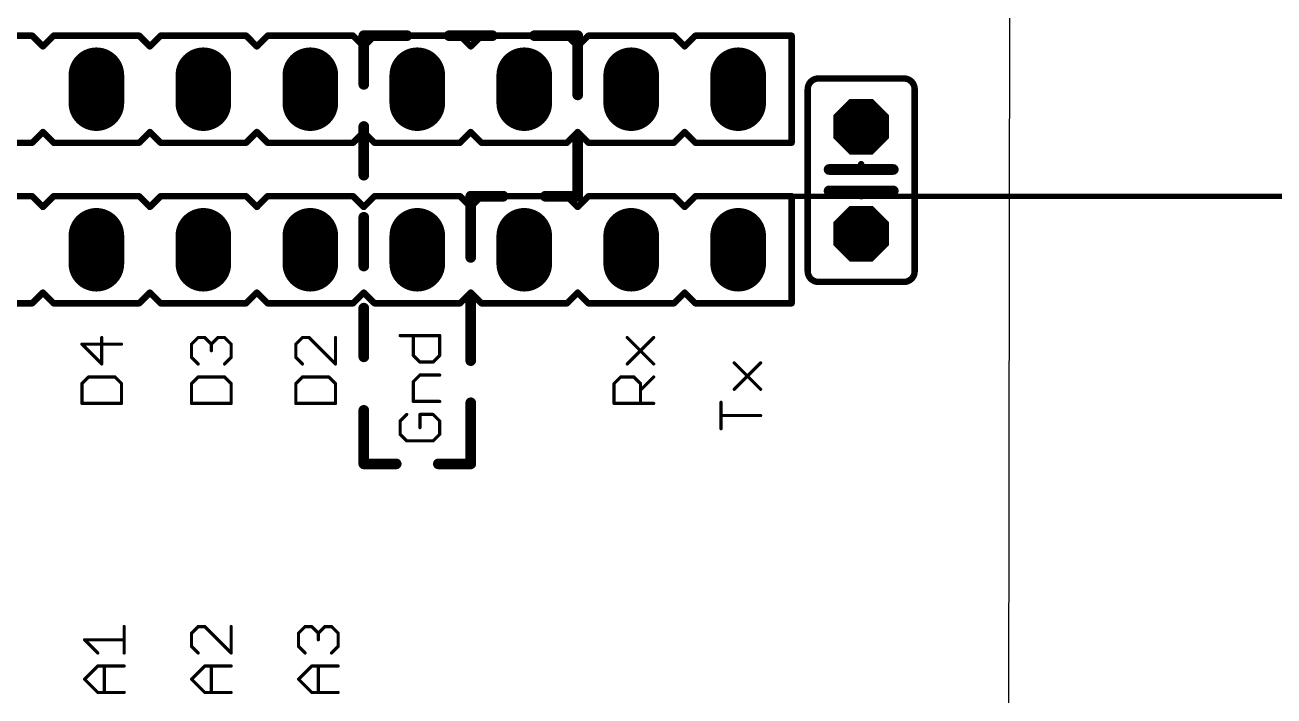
# Model space of a CAD drawing. Extents: x -31 to 85, y -21 to 97.
# Drawn here: x 26.69 to 56.35, y 51.64 to 67.56 of the extents above; entities that cross this region are included whole.
import ezdxf

# ---------------------------------------------------------------- set-up
doc = ezdxf.new("R2010")
doc.units = 0
for name, color, linetype in [('17', 82, 'CONTINUOUS'), ('20', 7, 'CONTINUOUS'), ('21', 253, 'CONTINUOUS'), ('47', 253, 'CONTINUOUS')]:
    doc.layers.add(name, color=color, linetype=linetype)

# ---------------------------------------------------------------- blocks, each defined once
blk = doc.blocks.new('OCTAGONP')
at = {"const_width": 0.5}
blk.add_lwpolyline([(-0.25, -0.1036), (-0.25, 0.1036), (-0.1036, 0.25), (0.1036, 0.25), (0.25, 0.1036), (0.25, -0.1036), (0.1036, -0.25), (-0.1036, -0.25), (-0.25, -0.1036), (-0.25, 0.1036)], dxfattribs=at)
blk = doc.blocks.new('LONGP50')
at = {"const_width": 1}
blk.add_lwpolyline([(-0.25, 0), (0.25, 0)], dxfattribs=at)
at = {"const_width": 0.5}
for points in [[(-0.25, 0.25, 1), (-0.25, -0.25)], [(0.25, -0.25, 1), (0.25, 0.25)]]:
    blk.add_lwpolyline(points, format="xyb", dxfattribs=at)

msp = doc.modelspace()

# ---------------------------------------------------------------- linework, layer by layer
at = {"layer": '20'}
msp.add_line((49.9745, 0), (50.1015, 84.9505), dxfattribs=at)
at = {"layer": '21'}
for points, const_width in [([(26.8605, 67.31), (24.8285, 67.31)], 0.1524), ([(27.1145, 67.056), (26.8605, 67.31)], 0.1524), ([(27.3685, 67.31), (27.1145, 67.056)], 0.1524), ([(29.4005, 67.31), (27.3685, 67.31)], 0.1524), ([(29.6545, 67.056), (29.4005, 67.31)], 0.1524), ([(29.9085, 67.31), (29.6545, 67.056)], 0.1524), ([(31.9405, 67.31), (29.9085, 67.31)], 0.1524), ([(32.1945, 67.056), (31.9405, 67.31)], 0.1524), ([(32.4485, 67.31), (32.1945, 67.056)], 0.1524), ([(34.4805, 67.31), (32.4485, 67.31)], 0.1524), ([(34.7345, 67.056), (34.4805, 67.31)], 0.1524), ([(34.7345, 66.155), (34.7345, 67.31)], 0.254), ([(34.7345, 67.31), (35.7612, 67.31)], 0.254), ([(34.9885, 67.31), (34.7345, 67.056)], 0.1524), ([(37.0205, 67.31), (34.9885, 67.31)], 0.1524), ([(36.7612, 67.31), (37.7878, 67.31)], 0.254), ([(37.2745, 67.056), (37.0205, 67.31)], 0.1524), ([(37.5285, 67.31), (37.2745, 67.056)], 0.1524), ([(39.5605, 67.31), (37.5285, 67.31)], 0.1524), ([(38.7878, 67.31), (39.8145, 67.31)], 0.254), ([(39.8145, 67.056), (39.5605, 67.31)], 0.1524), ([(39.8145, 67.31), (39.8145, 65.905)], 0.254), ([(40.0685, 67.31), (39.8145, 67.056)], 0.1524), ([(42.1005, 67.31), (40.0685, 67.31)], 0.1524), ([(42.3545, 67.056), (42.1005, 67.31)], 0.1524), ([(42.6085, 67.31), (42.3545, 67.056)], 0.1524), ([(44.8945, 67.31), (42.6085, 67.31)], 0.1524), ([(44.8945, 64.77), (44.8945, 67.31)], 0.1524), ([(47.5615, 66.294), (45.5295, 66.294)], 0.1524), ([(45.2755, 61.722), (45.2755, 66.04)], 0.1524), ([(47.8155, 66.04), (47.8155, 61.722)], 0.1524), ([(34.7345, 64), (34.7345, 65.155)], 0.254), ([(26.8605, 64.77), (27.1145, 65.024)], 0.1524), ([(27.1145, 65.024), (27.3685, 64.77)], 0.1524), ([(29.4005, 64.77), (29.6545, 65.024)], 0.1524), ([(29.6545, 65.024), (29.9085, 64.77)], 0.1524), ([(31.9405, 64.77), (32.1945, 65.024)], 0.1524), ([(32.1945, 65.024), (32.4485, 64.77)], 0.1524), ([(34.4805, 64.77), (34.7345, 65.024)], 0.1524), ([(34.7345, 65.024), (34.9885, 64.77)], 0.1524), ([(37.0205, 64.77), (37.2745, 65.024)], 0.1524), ([(37.2745, 65.024), (37.5285, 64.77)], 0.1524), ([(39.5605, 64.77), (39.8145, 65.024)], 0.1524), ([(39.8145, 64.905), (39.8145, 63.5)], 0.254), ([(39.8145, 65.024), (40.0685, 64.77)], 0.1524), ([(42.1005, 64.77), (42.3545, 65.024)], 0.1524), ([(42.3545, 65.024), (42.6085, 64.77)], 0.1524), ([(24.8285, 64.77), (26.8605, 64.77)], 0.1524), ([(27.3685, 64.77), (29.4005, 64.77)], 0.1524), ([(29.9085, 64.77), (31.9405, 64.77)], 0.1524), ([(32.4485, 64.77), (34.4805, 64.77)], 0.1524), ([(34.9885, 64.77), (37.0205, 64.77)], 0.1524), ([(37.5285, 64.77), (39.5605, 64.77)], 0.1524), ([(40.0685, 64.77), (42.1005, 64.77)], 0.1524), ([(42.6085, 64.77), (44.8945, 64.77)], 0.1524), ([(46.5455, 64.135), (45.7835, 64.135)], 0.254), ([(47.3075, 64.135), (46.5455, 64.135)], 0.254), ([(46.5455, 64.135), (46.5455, 64.262)], 0.1524), ([(26.8605, 63.5), (24.8285, 63.5)], 0.1524), ([(27.1145, 63.246), (26.8605, 63.5)], 0.1524), ([(27.3685, 63.5), (27.1145, 63.246)], 0.1524), ([(29.4005, 63.5), (27.3685, 63.5)], 0.1524), ([(29.6545, 63.246), (29.4005, 63.5)], 0.1524), ([(29.9085, 63.5), (29.6545, 63.246)], 0.1524), ([(31.9405, 63.5), (29.9085, 63.5)], 0.1524), ([(32.1945, 63.246), (31.9405, 63.5)], 0.1524), ([(32.4485, 63.5), (32.1945, 63.246)], 0.1524), ([(34.4805, 63.5), (32.4485, 63.5)], 0.1524), ([(34.7345, 63.246), (34.4805, 63.5)], 0.1524), ([(34.9885, 63.5), (34.7345, 63.246)], 0.1524), ([(37.0205, 63.5), (34.9885, 63.5)], 0.1524), ([(37.2745, 63.246), (37.0205, 63.5)], 0.1524), ([(38.0445, 63.5), (37.2745, 63.5)], 0.254), ([(37.2745, 63.5), (37.2745, 62.05)], 0.254), ([(37.5285, 63.5), (37.2745, 63.246)], 0.1524), ([(39.5605, 63.5), (37.5285, 63.5)], 0.1524), ([(39.8145, 63.5), (39.0445, 63.5)], 0.254), ([(39.8145, 63.246), (39.5605, 63.5)], 0.1524), ([(40.0685, 63.5), (39.8145, 63.246)], 0.1524), ([(42.1005, 63.5), (40.0685, 63.5)], 0.1524), ([(42.3545, 63.246), (42.1005, 63.5)], 0.1524), ([(42.6085, 63.5), (42.3545, 63.246)], 0.1524), ([(44.8945, 63.5), (42.6085, 63.5)], 0.1524), ([(44.8945, 60.96), (44.8945, 63.5)], 0.1524), ([(46.5455, 63.627), (45.7835, 63.627)], 0.254), ([(46.5455, 63.627), (47.3075, 63.627)], 0.254), ([(46.5455, 63.5), (46.5455, 63.627)], 0.1524), ([(34.7345, 61.845), (34.7345, 63)], 0.254), ([(47.5615, 61.468), (45.5295, 61.468)], 0.1524), ([(26.8605, 60.96), (27.1145, 61.214)], 0.1524), ([(27.1145, 61.214), (27.3685, 60.96)], 0.1524), ([(29.4005, 60.96), (29.6545, 61.214)], 0.1524), ([(29.6545, 61.214), (29.9085, 60.96)], 0.1524), ([(31.9405, 60.96), (32.1945, 61.214)], 0.1524), ([(32.1945, 61.214), (32.4485, 60.96)], 0.1524), ([(34.4805, 60.96), (34.7345, 61.214)], 0.1524), ([(34.7345, 61.214), (34.9885, 60.96)], 0.1524), ([(37.0205, 60.96), (37.2745, 61.214)], 0.1524), ([(37.2745, 61.05), (37.2745, 59.6)], 0.254), ([(37.2745, 61.214), (37.5285, 60.96)], 0.1524), ([(39.5605, 60.96), (39.8145, 61.214)], 0.1524), ([(39.8145, 61.214), (40.0685, 60.96)], 0.1524), ([(42.1005, 60.96), (42.3545, 61.214)], 0.1524), ([(42.3545, 61.214), (42.6085, 60.96)], 0.1524), ([(24.8285, 60.96), (26.8605, 60.96)], 0.1524), ([(27.3685, 60.96), (29.4005, 60.96)], 0.1524), ([(29.9085, 60.96), (31.9405, 60.96)], 0.1524), ([(32.4485, 60.96), (34.4805, 60.96)], 0.1524), ([(34.7345, 59.69), (34.7345, 60.845)], 0.254), ([(34.9885, 60.96), (37.0205, 60.96)], 0.1524), ([(37.5285, 60.96), (39.5605, 60.96)], 0.1524), ([(40.0685, 60.96), (42.1005, 60.96)], 0.1524), ([(42.6085, 60.96), (44.8945, 60.96)], 0.1524), ([(35.5973, 60.1942), (36.5379, 60.1942)], 0.0762), ([(35.9108, 59.7239), (35.9108, 60.1942)], 0.0762), ([(36.5379, 60.1942), (36.5379, 59.7239)], 0.0762), ([(28.9814, 59.9909), (28.0408, 59.9909)], 0.0762), ([(28.0408, 59.9909), (28.5111, 59.5206)], 0.0762), ([(28.5111, 59.5206), (28.5111, 60.1477)], 0.0762), ([(30.6443, 59.9909), (30.8011, 60.1477)], 0.0762), ([(30.6443, 59.6774), (30.6443, 59.9909)], 0.0762), ([(30.8011, 60.1477), (30.9578, 60.1477)], 0.0762), ([(30.9578, 60.1477), (31.1146, 59.9909)], 0.0762), ([(31.1146, 59.9909), (31.2714, 60.1477)], 0.0762), ([(31.1146, 59.9909), (31.1146, 59.8342)], 0.0762), ([(31.2714, 60.1477), (31.4281, 60.1477)], 0.0762), ([(31.4281, 60.1477), (31.5849, 59.9909)], 0.0762), ([(31.5849, 59.9909), (31.5849, 59.6774)], 0.0762), ([(33.2776, 60.1477), (33.1208, 59.9909)], 0.0762), ([(33.1208, 59.9909), (33.1208, 59.6774)], 0.0762), ([(33.4343, 60.1477), (33.2776, 60.1477)], 0.0762), ([(34.0614, 59.5206), (33.4343, 60.1477)], 0.0762), ([(34.0614, 60.1477), (34.0614, 59.5206)], 0.0762), ([(40.9908, 59.5206), (41.6179, 60.1477)], 0.0762), ([(41.6179, 59.5206), (40.9908, 60.1477)], 0.0762), ([(30.8011, 59.5206), (30.6443, 59.6774)], 0.0762), ([(31.5849, 59.6774), (31.4281, 59.5206)], 0.0762), ([(33.1208, 59.6774), (33.2776, 59.5206)], 0.0762), ([(36.0676, 59.5671), (35.9108, 59.7239)], 0.0762), ([(36.5379, 59.7239), (36.3811, 59.5671)], 0.0762), ([(36.3811, 59.5671), (36.0676, 59.5671)], 0.0762), ([(43.5308, 58.9196), (44.1579, 59.5466)], 0.0762), ([(44.1579, 58.9196), (43.5308, 59.5466)], 0.0762), ([(28.1976, 59.2122), (28.0408, 59.0554)], 0.0762), ([(28.0408, 59.0554), (28.0408, 58.5851)], 0.0762), ([(28.8246, 59.2122), (28.1976, 59.2122)], 0.0762), ([(28.9814, 59.0554), (28.8246, 59.2122)], 0.0762), ([(28.9814, 58.5851), (28.9814, 59.0554)], 0.0762), ([(30.8011, 59.2122), (30.6443, 59.0554)], 0.0762), ([(30.6443, 59.0554), (30.6443, 58.5851)], 0.0762), ([(31.4281, 59.2122), (30.8011, 59.2122)], 0.0762), ([(31.5849, 59.0554), (31.4281, 59.2122)], 0.0762), ([(31.5849, 58.5851), (31.5849, 59.0554)], 0.0762), ([(33.2776, 59.2122), (33.1208, 59.0554)], 0.0762), ([(33.1208, 59.0554), (33.1208, 58.5851)], 0.0762), ([(33.9046, 59.2122), (33.2776, 59.2122)], 0.0762), ([(34.0614, 59.0554), (33.9046, 59.2122)], 0.0762), ([(34.0614, 58.5851), (34.0614, 59.0554)], 0.0762), ([(35.9108, 59.1019), (36.0676, 59.2587)], 0.0762), ([(35.9108, 58.6316), (35.9108, 59.1019)], 0.0762), ([(36.0676, 59.2587), (36.5379, 59.2587)], 0.0762), ([(40.6773, 59.0554), (40.8341, 59.2122)], 0.0762), ([(40.6773, 58.5851), (40.6773, 59.0554)], 0.0762), ([(40.8341, 59.2122), (41.1476, 59.2122)], 0.0762), ([(41.1476, 59.2122), (41.3044, 59.0554)], 0.0762), ([(41.3044, 58.8986), (41.6179, 59.2122)], 0.0762), ([(41.3044, 59.0554), (41.3044, 58.5851)], 0.0762), ([(28.0408, 58.5851), (28.9814, 58.5851)], 0.0762), ([(30.6443, 58.5851), (31.5849, 58.5851)], 0.0762), ([(33.1208, 58.5851), (34.0614, 58.5851)], 0.0762), ([(34.7345, 57.15), (34.7345, 58.42)], 0.254), ([(36.5379, 58.6316), (35.9108, 58.6316)], 0.0762), ([(37.2745, 58.6), (37.2745, 57.15)], 0.254), ([(41.6179, 58.5851), (40.6773, 58.5851)], 0.0762), ([(43.2173, 57.9841), (43.2173, 58.6111)], 0.0762), ([(35.7541, 58.3232), (35.5973, 58.1664)], 0.0762), ([(35.5973, 58.1664), (35.5973, 57.8529)], 0.0762), ([(36.3811, 58.3232), (36.0676, 58.3232)], 0.0762), ([(36.0676, 58.3232), (36.0676, 58.0096)], 0.0762), ([(36.5379, 58.1664), (36.3811, 58.3232)], 0.0762), ([(36.5379, 57.8529), (36.5379, 58.1664)], 0.0762), ([(44.1579, 58.2976), (43.2173, 58.2976)], 0.0762), ([(35.5973, 57.8529), (35.7541, 57.6961)], 0.0762), ([(36.3811, 57.6961), (36.5379, 57.8529)], 0.0762), ([(35.7541, 57.6961), (36.3811, 57.6961)], 0.0762), ([(35.5045, 57.15), (34.7345, 57.15)], 0.254), ([(37.2745, 57.15), (36.5045, 57.15)], 0.254), ([(29.0449, 52.6626), (29.0449, 53.2897)], 0.0762), ([(30.8011, 53.2897), (30.6443, 53.1329)], 0.0762), ([(30.6443, 53.1329), (30.6443, 52.8194)], 0.0762), ([(30.9578, 53.2897), (30.8011, 53.2897)], 0.0762), ([(31.5849, 52.6626), (30.9578, 53.2897)], 0.0762), ([(31.5849, 53.2897), (31.5849, 52.6626)], 0.0762), ([(33.1843, 53.1329), (33.3411, 53.2897)], 0.0762), ([(33.1843, 52.8194), (33.1843, 53.1329)], 0.0762), ([(33.3411, 53.2897), (33.4978, 53.2897)], 0.0762), ([(33.4978, 53.2897), (33.6546, 53.1329)], 0.0762), ([(33.6546, 53.1329), (33.8114, 53.2897)], 0.0762), ([(33.6546, 53.1329), (33.6546, 52.9762)], 0.0762), ([(33.8114, 53.2897), (33.9681, 53.2897)], 0.0762), ([(33.9681, 53.2897), (34.1249, 53.1329)], 0.0762), ([(34.1249, 53.1329), (34.1249, 52.8194)], 0.0762), ([(28.4178, 52.6626), (28.1043, 52.9762)], 0.0762), ([(28.1043, 52.9762), (29.0449, 52.9762)], 0.0762), ([(30.6443, 52.8194), (30.8011, 52.6626)], 0.0762), ([(33.3411, 52.6626), (33.1843, 52.8194)], 0.0762), ([(34.1249, 52.8194), (33.9681, 52.6626)], 0.0762), ([(28.1043, 52.0406), (28.4178, 52.3542)], 0.0762), ([(28.4178, 52.3542), (29.0449, 52.3542)], 0.0762), ([(28.5746, 51.7271), (28.5746, 52.3542)], 0.0762), ([(30.6443, 52.0406), (30.9578, 52.3542)], 0.0762), ([(30.9578, 52.3542), (31.5849, 52.3542)], 0.0762), ([(31.1146, 51.7271), (31.1146, 52.3542)], 0.0762), ([(33.1843, 52.0406), (33.4978, 52.3542)], 0.0762), ([(33.4978, 52.3542), (34.1249, 52.3542)], 0.0762), ([(33.6546, 51.7271), (33.6546, 52.3542)], 0.0762), ([(28.4178, 51.7271), (28.1043, 52.0406)], 0.0762), ([(30.9578, 51.7271), (30.6443, 52.0406)], 0.0762), ([(33.4978, 51.7271), (33.1843, 52.0406)], 0.0762), ([(29.0449, 51.7271), (28.4178, 51.7271)], 0.0762), ([(31.5849, 51.7271), (30.9578, 51.7271)], 0.0762), ([(34.1249, 51.7271), (33.4978, 51.7271)], 0.0762)]:
    msp.add_lwpolyline(points, dxfattribs=dict(at, const_width=const_width))
for points, const_width in [([(26.8874, 67.3369, 1), (26.8336, 67.2831)], 0.0762), ([(26.8605, 67.2719, 1), (26.8605, 67.3481)], 0.0762), ([(27.3685, 67.3481, 1), (27.3685, 67.2719)], 0.0762), ([(27.3954, 67.2831, 1), (27.3416, 67.3369)], 0.0762), ([(29.4274, 67.3369, 1), (29.3736, 67.2831)], 0.0762), ([(29.4005, 67.2719, 1), (29.4005, 67.3481)], 0.0762), ([(29.9085, 67.3481, 1), (29.9085, 67.2719)], 0.0762), ([(29.9354, 67.2831, 1), (29.8816, 67.3369)], 0.0762), ([(31.9674, 67.3369, 1), (31.9136, 67.2831)], 0.0762), ([(31.9405, 67.2719, 1), (31.9405, 67.3481)], 0.0762), ([(32.4485, 67.3481, 1), (32.4485, 67.2719)], 0.0762), ([(32.4754, 67.2831, 1), (32.4216, 67.3369)], 0.0762), ([(34.5074, 67.3369, 1), (34.4536, 67.2831)], 0.0762), ([(34.4805, 67.2719, 1), (34.4805, 67.3481)], 0.0762), ([(34.798, 67.31, 1), (34.671, 67.31)], 0.127), ([(34.7345, 67.3735, 1), (34.7345, 67.2465)], 0.127), ([(34.9885, 67.3481, 1), (34.9885, 67.2719)], 0.0762), ([(35.0154, 67.2831, 1), (34.9616, 67.3369)], 0.0762), ([(35.7612, 67.2465, 1), (35.7612, 67.3735)], 0.127), ([(36.7612, 67.3735, 1), (36.7612, 67.2465)], 0.127), ([(37.0474, 67.3369, 1), (36.9936, 67.2831)], 0.0762), ([(37.0205, 67.2719, 1), (37.0205, 67.3481)], 0.0762), ([(37.5285, 67.3481, 1), (37.5285, 67.2719)], 0.0762), ([(37.5554, 67.2831, 1), (37.5016, 67.3369)], 0.0762), ([(37.7878, 67.2465, 1), (37.7878, 67.3735)], 0.127), ([(38.7878, 67.3735, 1), (38.7878, 67.2465)], 0.127), ([(39.5874, 67.3369, 1), (39.5336, 67.2831)], 0.0762), ([(39.5605, 67.2719, 1), (39.5605, 67.3481)], 0.0762), ([(39.878, 67.31, 1), (39.751, 67.31)], 0.127), ([(39.8145, 67.2465, 1), (39.8145, 67.3735)], 0.127), ([(40.0685, 67.3481, 1), (40.0685, 67.2719)], 0.0762), ([(40.0954, 67.2831, 1), (40.0416, 67.3369)], 0.0762), ([(42.1274, 67.3369, 1), (42.0736, 67.2831)], 0.0762), ([(42.1005, 67.2719, 1), (42.1005, 67.3481)], 0.0762), ([(42.6085, 67.3481, 1), (42.6085, 67.2719)], 0.0762), ([(42.6354, 67.2831, 1), (42.5816, 67.3369)], 0.0762), ([(44.9326, 67.31, 1), (44.8564, 67.31)], 0.0762), ([(44.8945, 67.2719, 1), (44.8945, 67.3481)], 0.0762), ([(27.0876, 67.0829, 1), (27.1414, 67.0291)], 0.0762), ([(27.0876, 67.0291, 1), (27.1414, 67.0829)], 0.0762), ([(29.6276, 67.0829, 1), (29.6814, 67.0291)], 0.0762), ([(29.6276, 67.0291, 1), (29.6814, 67.0829)], 0.0762), ([(32.1676, 67.0829, 1), (32.2214, 67.0291)], 0.0762), ([(32.1676, 67.0291, 1), (32.2214, 67.0829)], 0.0762), ([(34.7076, 67.0829, 1), (34.7614, 67.0291)], 0.0762), ([(34.7076, 67.0291, 1), (34.7614, 67.0829)], 0.0762), ([(37.2476, 67.0829, 1), (37.3014, 67.0291)], 0.0762), ([(37.2476, 67.0291, 1), (37.3014, 67.0829)], 0.0762), ([(39.7876, 67.0829, 1), (39.8414, 67.0291)], 0.0762), ([(39.7876, 67.0291, 1), (39.8414, 67.0829)], 0.0762), ([(42.3276, 67.0829, 1), (42.3814, 67.0291)], 0.0762), ([(42.3276, 67.0291, 1), (42.3814, 67.0829)], 0.0762), ([(34.671, 66.155, 1), (34.798, 66.155)], 0.127), ([(45.5295, 66.294, 0.4142), (45.2755, 66.04)], 0.1524), ([(45.5295, 66.3321, 1), (45.5295, 66.2559)], 0.0762), ([(45.5295, 66.2559, 1), (45.5295, 66.3321)], 0.0762), ([(47.8155, 66.04, 0.4142), (47.5615, 66.294)], 0.1524), ([(47.5615, 66.3321, 1), (47.5615, 66.2559)], 0.0762), ([(47.5615, 66.2559, 1), (47.5615, 66.3321)], 0.0762), ([(39.751, 65.905, 1), (39.878, 65.905)], 0.127), ([(45.3136, 66.04, 1), (45.2374, 66.04)], 0.0762), ([(45.2374, 66.04, 1), (45.3136, 66.04)], 0.0762), ([(47.8536, 66.04, 1), (47.7774, 66.04)], 0.0762), ([(47.7774, 66.04, 1), (47.8536, 66.04)], 0.0762), ([(34.798, 65.155, 1), (34.671, 65.155)], 0.127), ([(27.1414, 65.0509, 1), (27.0876, 64.9971)], 0.0762), ([(27.1414, 64.9971, 1), (27.0876, 65.0509)], 0.0762), ([(29.6814, 65.0509, 1), (29.6276, 64.9971)], 0.0762), ([(29.6814, 64.9971, 1), (29.6276, 65.0509)], 0.0762), ([(32.2214, 65.0509, 1), (32.1676, 64.9971)], 0.0762), ([(32.2214, 64.9971, 1), (32.1676, 65.0509)], 0.0762), ([(34.7614, 65.0509, 1), (34.7076, 64.9971)], 0.0762), ([(34.7614, 64.9971, 1), (34.7076, 65.0509)], 0.0762), ([(37.3014, 65.0509, 1), (37.2476, 64.9971)], 0.0762), ([(37.3014, 64.9971, 1), (37.2476, 65.0509)], 0.0762), ([(39.878, 64.905, 1), (39.751, 64.905)], 0.127), ([(39.8414, 65.0509, 1), (39.7876, 64.9971)], 0.0762), ([(39.8414, 64.9971, 1), (39.7876, 65.0509)], 0.0762), ([(42.3814, 65.0509, 1), (42.3276, 64.9971)], 0.0762), ([(42.3814, 64.9971, 1), (42.3276, 65.0509)], 0.0762), ([(26.8336, 64.7969, 1), (26.8874, 64.7431)], 0.0762), ([(26.8605, 64.7319, 1), (26.8605, 64.8081)], 0.0762), ([(27.3685, 64.8081, 1), (27.3685, 64.7319)], 0.0762), ([(27.3416, 64.7431, 1), (27.3954, 64.7969)], 0.0762), ([(29.3736, 64.7969, 1), (29.4274, 64.7431)], 0.0762), ([(29.4005, 64.7319, 1), (29.4005, 64.8081)], 0.0762), ([(29.9085, 64.8081, 1), (29.9085, 64.7319)], 0.0762), ([(29.8816, 64.7431, 1), (29.9354, 64.7969)], 0.0762), ([(31.9136, 64.7969, 1), (31.9674, 64.7431)], 0.0762), ([(31.9405, 64.7319, 1), (31.9405, 64.8081)], 0.0762), ([(32.4485, 64.8081, 1), (32.4485, 64.7319)], 0.0762), ([(32.4216, 64.7431, 1), (32.4754, 64.7969)], 0.0762), ([(34.4536, 64.7969, 1), (34.5074, 64.7431)], 0.0762), ([(34.4805, 64.7319, 1), (34.4805, 64.8081)], 0.0762), ([(34.9885, 64.8081, 1), (34.9885, 64.7319)], 0.0762), ([(34.9616, 64.7431, 1), (35.0154, 64.7969)], 0.0762), ([(36.9936, 64.7969, 1), (37.0474, 64.7431)], 0.0762), ([(37.0205, 64.7319, 1), (37.0205, 64.8081)], 0.0762), ([(37.5285, 64.8081, 1), (37.5285, 64.7319)], 0.0762), ([(37.5016, 64.7431, 1), (37.5554, 64.7969)], 0.0762), ([(39.5336, 64.7969, 1), (39.5874, 64.7431)], 0.0762), ([(39.5605, 64.7319, 1), (39.5605, 64.8081)], 0.0762), ([(40.0685, 64.8081, 1), (40.0685, 64.7319)], 0.0762), ([(40.0416, 64.7431, 1), (40.0954, 64.7969)], 0.0762), ([(42.0736, 64.7969, 1), (42.1274, 64.7431)], 0.0762), ([(42.1005, 64.7319, 1), (42.1005, 64.8081)], 0.0762), ([(42.6085, 64.8081, 1), (42.6085, 64.7319)], 0.0762), ([(42.5816, 64.7431, 1), (42.6354, 64.7969)], 0.0762), ([(44.8564, 64.77, 1), (44.9326, 64.77)], 0.0762), ([(44.8945, 64.7319, 1), (44.8945, 64.8081)], 0.0762), ([(45.7835, 64.1985, 1), (45.7835, 64.0715)], 0.127), ([(46.5455, 64.1985, 1), (46.5455, 64.0715)], 0.127), ([(46.5836, 64.262, 1), (46.5074, 64.262)], 0.0762), ([(46.5074, 64.135, 1), (46.5836, 64.135)], 0.0762), ([(46.5455, 64.0715, 1), (46.5455, 64.1985)], 0.127), ([(47.3075, 64.0715, 1), (47.3075, 64.1985)], 0.127), ([(34.671, 64, 1), (34.798, 64)], 0.127), ([(26.8874, 63.5269, 1), (26.8336, 63.4731)], 0.0762), ([(26.8605, 63.4619, 1), (26.8605, 63.5381)], 0.0762), ([(27.3685, 63.5381, 1), (27.3685, 63.4619)], 0.0762), ([(27.3954, 63.4731, 1), (27.3416, 63.5269)], 0.0762), ([(29.4274, 63.5269, 1), (29.3736, 63.4731)], 0.0762), ([(29.4005, 63.4619, 1), (29.4005, 63.5381)], 0.0762), ([(29.9085, 63.5381, 1), (29.9085, 63.4619)], 0.0762), ([(29.9354, 63.4731, 1), (29.8816, 63.5269)], 0.0762), ([(31.9674, 63.5269, 1), (31.9136, 63.4731)], 0.0762), ([(31.9405, 63.4619, 1), (31.9405, 63.5381)], 0.0762), ([(32.4485, 63.5381, 1), (32.4485, 63.4619)], 0.0762), ([(32.4754, 63.4731, 1), (32.4216, 63.5269)], 0.0762), ([(34.5074, 63.5269, 1), (34.4536, 63.4731)], 0.0762), ([(34.4805, 63.4619, 1), (34.4805, 63.5381)], 0.0762), ([(34.9885, 63.5381, 1), (34.9885, 63.4619)], 0.0762), ([(35.0154, 63.4731, 1), (34.9616, 63.5269)], 0.0762), ([(37.0474, 63.5269, 1), (36.9936, 63.4731)], 0.0762), ([(37.0205, 63.4619, 1), (37.0205, 63.5381)], 0.0762), ([(37.2745, 63.5635, 1), (37.2745, 63.4365)], 0.127), ([(37.338, 63.5, 1), (37.211, 63.5)], 0.127), ([(37.5285, 63.5381, 1), (37.5285, 63.4619)], 0.0762), ([(37.5554, 63.4731, 1), (37.5016, 63.5269)], 0.0762), ([(38.0445, 63.4365, 1), (38.0445, 63.5635)], 0.127), ([(39.0445, 63.5635, 1), (39.0445, 63.4365)], 0.127), ([(39.5874, 63.5269, 1), (39.5336, 63.4731)], 0.0762), ([(39.5605, 63.4619, 1), (39.5605, 63.5381)], 0.0762), ([(39.751, 63.5, 1), (39.878, 63.5)], 0.127), ([(39.8145, 63.4365, 1), (39.8145, 63.5635)], 0.127), ([(40.0685, 63.5381, 1), (40.0685, 63.4619)], 0.0762), ([(40.0954, 63.4731, 1), (40.0416, 63.5269)], 0.0762), ([(42.1274, 63.5269, 1), (42.0736, 63.4731)], 0.0762), ([(42.1005, 63.4619, 1), (42.1005, 63.5381)], 0.0762), ([(42.6085, 63.5381, 1), (42.6085, 63.4619)], 0.0762), ([(42.6354, 63.4731, 1), (42.5816, 63.5269)], 0.0762), ([(44.9326, 63.5, 1), (44.8564, 63.5)], 0.0762), ([(44.8945, 63.4619, 1), (44.8945, 63.5381)], 0.0762), ([(45.7835, 63.6905, 1), (45.7835, 63.5635)], 0.127), ([(46.5455, 63.6905, 1), (46.5455, 63.5635)], 0.127), ([(46.5836, 63.627, 1), (46.5074, 63.627)], 0.0762), ([(46.5074, 63.5, 1), (46.5836, 63.5)], 0.0762), ([(46.5455, 63.5635, 1), (46.5455, 63.6905)], 0.127), ([(47.3075, 63.5635, 1), (47.3075, 63.6905)], 0.127), ([(27.0876, 63.2729, 1), (27.1414, 63.2191)], 0.0762), ([(27.0876, 63.2191, 1), (27.1414, 63.2729)], 0.0762), ([(29.6276, 63.2729, 1), (29.6814, 63.2191)], 0.0762), ([(29.6276, 63.2191, 1), (29.6814, 63.2729)], 0.0762), ([(32.1676, 63.2729, 1), (32.2214, 63.2191)], 0.0762), ([(32.1676, 63.2191, 1), (32.2214, 63.2729)], 0.0762), ([(34.7076, 63.2729, 1), (34.7614, 63.2191)], 0.0762), ([(34.7076, 63.2191, 1), (34.7614, 63.2729)], 0.0762), ([(37.2476, 63.2729, 1), (37.3014, 63.2191)], 0.0762), ([(37.2476, 63.2191, 1), (37.3014, 63.2729)], 0.0762), ([(39.7876, 63.2729, 1), (39.8414, 63.2191)], 0.0762), ([(39.7876, 63.2191, 1), (39.8414, 63.2729)], 0.0762), ([(42.3276, 63.2729, 1), (42.3814, 63.2191)], 0.0762), ([(42.3276, 63.2191, 1), (42.3814, 63.2729)], 0.0762), ([(34.798, 63, 1), (34.671, 63)], 0.127), ([(37.211, 62.05, 1), (37.338, 62.05)], 0.127), ([(34.671, 61.845, 1), (34.798, 61.845)], 0.127), ([(45.2755, 61.722, 0.4142), (45.5295, 61.468)], 0.1524), ([(45.3136, 61.722, 1), (45.2374, 61.722)], 0.0762), ([(45.2374, 61.722, 1), (45.3136, 61.722)], 0.0762), ([(47.5615, 61.468, 0.4142), (47.8155, 61.722)], 0.1524), ([(47.8536, 61.722, 1), (47.7774, 61.722)], 0.0762), ([(47.7774, 61.722, 1), (47.8536, 61.722)], 0.0762), ([(45.5295, 61.5061, 1), (45.5295, 61.4299)], 0.0762), ([(45.5295, 61.4299, 1), (45.5295, 61.5061)], 0.0762), ([(47.5615, 61.5061, 1), (47.5615, 61.4299)], 0.0762), ([(47.5615, 61.4299, 1), (47.5615, 61.5061)], 0.0762), ([(27.1414, 61.2409, 1), (27.0876, 61.1871)], 0.0762), ([(27.1414, 61.1871, 1), (27.0876, 61.2409)], 0.0762), ([(29.6814, 61.2409, 1), (29.6276, 61.1871)], 0.0762), ([(29.6814, 61.1871, 1), (29.6276, 61.2409)], 0.0762), ([(32.2214, 61.2409, 1), (32.1676, 61.1871)], 0.0762), ([(32.2214, 61.1871, 1), (32.1676, 61.2409)], 0.0762), ([(34.7614, 61.2409, 1), (34.7076, 61.1871)], 0.0762), ([(34.7614, 61.1871, 1), (34.7076, 61.2409)], 0.0762), ([(37.338, 61.05, 1), (37.211, 61.05)], 0.127), ([(37.3014, 61.2409, 1), (37.2476, 61.1871)], 0.0762), ([(37.3014, 61.1871, 1), (37.2476, 61.2409)], 0.0762), ([(39.8414, 61.2409, 1), (39.7876, 61.1871)], 0.0762), ([(39.8414, 61.1871, 1), (39.7876, 61.2409)], 0.0762), ([(42.3814, 61.2409, 1), (42.3276, 61.1871)], 0.0762), ([(42.3814, 61.1871, 1), (42.3276, 61.2409)], 0.0762), ([(26.8336, 60.9869, 1), (26.8874, 60.9331)], 0.0762), ([(26.8605, 60.9219, 1), (26.8605, 60.9981)], 0.0762), ([(27.3685, 60.9981, 1), (27.3685, 60.9219)], 0.0762), ([(27.3416, 60.9331, 1), (27.3954, 60.9869)], 0.0762), ([(29.3736, 60.9869, 1), (29.4274, 60.9331)], 0.0762), ([(29.4005, 60.9219, 1), (29.4005, 60.9981)], 0.0762), ([(29.9085, 60.9981, 1), (29.9085, 60.9219)], 0.0762), ([(29.8816, 60.9331, 1), (29.9354, 60.9869)], 0.0762), ([(31.9136, 60.9869, 1), (31.9674, 60.9331)], 0.0762), ([(31.9405, 60.9219, 1), (31.9405, 60.9981)], 0.0762), ([(32.4485, 60.9981, 1), (32.4485, 60.9219)], 0.0762), ([(32.4216, 60.9331, 1), (32.4754, 60.9869)], 0.0762), ([(34.4536, 60.9869, 1), (34.5074, 60.9331)], 0.0762), ([(34.4805, 60.9219, 1), (34.4805, 60.9981)], 0.0762), ([(34.798, 60.845, 1), (34.671, 60.845)], 0.127), ([(34.9885, 60.9981, 1), (34.9885, 60.9219)], 0.0762), ([(34.9616, 60.9331, 1), (35.0154, 60.9869)], 0.0762), ([(36.9936, 60.9869, 1), (37.0474, 60.9331)], 0.0762), ([(37.0205, 60.9219, 1), (37.0205, 60.9981)], 0.0762), ([(37.5285, 60.9981, 1), (37.5285, 60.9219)], 0.0762), ([(37.5016, 60.9331, 1), (37.5554, 60.9869)], 0.0762), ([(39.5336, 60.9869, 1), (39.5874, 60.9331)], 0.0762), ([(39.5605, 60.9219, 1), (39.5605, 60.9981)], 0.0762), ([(40.0685, 60.9981, 1), (40.0685, 60.9219)], 0.0762), ([(40.0416, 60.9331, 1), (40.0954, 60.9869)], 0.0762), ([(42.0736, 60.9869, 1), (42.1274, 60.9331)], 0.0762), ([(42.1005, 60.9219, 1), (42.1005, 60.9981)], 0.0762), ([(42.6085, 60.9981, 1), (42.6085, 60.9219)], 0.0762), ([(42.5816, 60.9331, 1), (42.6354, 60.9869)], 0.0762), ([(44.8564, 60.96, 1), (44.9326, 60.96)], 0.0762), ([(44.8945, 60.9219, 1), (44.8945, 60.9981)], 0.0762), ([(35.5973, 60.2133, 1), (35.5973, 60.1752)], 0.0381), ([(35.9299, 60.1942, 1), (35.8918, 60.1942)], 0.0381), ([(36.557, 60.1942, 1), (36.5189, 60.1942)], 0.0381), ([(36.5379, 60.1752, 1), (36.5379, 60.2133)], 0.0381), ([(28.0408, 60.01, 1), (28.0408, 59.9719)], 0.0381), ([(28.0543, 60.0044, 1), (28.0273, 59.9774)], 0.0381), ([(28.5302, 60.1477, 1), (28.4921, 60.1477)], 0.0381), ([(28.9814, 59.9719, 1), (28.9814, 60.01)], 0.0381), ([(30.6633, 59.9909, 1), (30.6252, 59.9909)], 0.0381), ([(30.6308, 60.0044, 1), (30.6578, 59.9774)], 0.0381), ([(30.8011, 60.1667, 1), (30.8011, 60.1286)], 0.0381), ([(30.8145, 60.1342, 1), (30.7876, 60.1612)], 0.0381), ([(30.9713, 60.1612, 1), (30.9444, 60.1342)], 0.0381), ([(30.9578, 60.1286, 1), (30.9578, 60.1667)], 0.0381), ([(31.1011, 60.0044, 1), (31.1281, 59.9774)], 0.0381), ([(31.1337, 59.9909, 1), (31.0956, 59.9909)], 0.0381), ([(31.1011, 59.9774, 1), (31.1281, 60.0044)], 0.0381), ([(31.2714, 60.1667, 1), (31.2714, 60.1286)], 0.0381), ([(31.2848, 60.1342, 1), (31.2579, 60.1612)], 0.0381), ([(31.4416, 60.1612, 1), (31.4147, 60.1342)], 0.0381), ([(31.4281, 60.1286, 1), (31.4281, 60.1667)], 0.0381), ([(31.604, 59.9909, 1), (31.5659, 59.9909)], 0.0381), ([(31.5714, 59.9774, 1), (31.5984, 60.0044)], 0.0381), ([(33.1398, 59.9909, 1), (33.1017, 59.9909)], 0.0381), ([(33.1073, 60.0044, 1), (33.1343, 59.9774)], 0.0381), ([(33.2776, 60.1667, 1), (33.2776, 60.1286)], 0.0381), ([(33.291, 60.1342, 1), (33.2641, 60.1612)], 0.0381), ([(33.4478, 60.1612, 1), (33.4209, 60.1342)], 0.0381), ([(33.4343, 60.1286, 1), (33.4343, 60.1667)], 0.0381), ([(34.0804, 60.1477, 1), (34.0423, 60.1477)], 0.0381), ([(41.0043, 60.1612, 1), (40.9774, 60.1342)], 0.0381), ([(41.6314, 60.1342, 1), (41.6044, 60.1612)], 0.0381), ([(30.6252, 59.6774, 1), (30.6633, 59.6774)], 0.0381), ([(30.6578, 59.6909, 1), (30.6308, 59.6639)], 0.0381), ([(31.0956, 59.8342, 1), (31.1337, 59.8342)], 0.0381), ([(31.5659, 59.6774, 1), (31.604, 59.6774)], 0.0381), ([(31.5984, 59.6639, 1), (31.5714, 59.6909)], 0.0381), ([(33.1343, 59.6909, 1), (33.1073, 59.6639)], 0.0381), ([(33.1017, 59.6774, 1), (33.1398, 59.6774)], 0.0381), ([(34.671, 59.69, 1), (34.798, 59.69)], 0.127), ([(35.9243, 59.7374, 1), (35.8974, 59.7104)], 0.0381), ([(35.8918, 59.7239, 1), (35.9299, 59.7239)], 0.0381), ([(36.5189, 59.7239, 1), (36.557, 59.7239)], 0.0381), ([(36.5514, 59.7104, 1), (36.5244, 59.7374)], 0.0381), ([(37.211, 59.6, 1), (37.338, 59.6)], 0.127), ([(28.4921, 59.5206, 1), (28.5302, 59.5206)], 0.0381), ([(28.4976, 59.5071, 1), (28.5246, 59.5341)], 0.0381), ([(30.7876, 59.5071, 1), (30.8145, 59.5341)], 0.0381), ([(31.4147, 59.5341, 1), (31.4416, 59.5071)], 0.0381), ([(33.2641, 59.5071, 1), (33.291, 59.5341)], 0.0381), ([(34.0423, 59.5206, 1), (34.0804, 59.5206)], 0.0381), ([(34.0479, 59.5071, 1), (34.0749, 59.5341)], 0.0381), ([(36.0676, 59.5862, 1), (36.0676, 59.5481)], 0.0381), ([(36.0541, 59.5537, 1), (36.0811, 59.5806)], 0.0381), ([(36.3677, 59.5806, 1), (36.3946, 59.5537)], 0.0381), ([(36.3811, 59.5481, 1), (36.3811, 59.5862)], 0.0381), ([(40.9774, 59.5341, 1), (41.0043, 59.5071)], 0.0381), ([(41.6044, 59.5071, 1), (41.6314, 59.5341)], 0.0381), ([(43.5443, 59.5601, 1), (43.5174, 59.5332)], 0.0381), ([(44.1714, 59.5332, 1), (44.1444, 59.5601)], 0.0381), ([(28.0598, 59.0554, 1), (28.0217, 59.0554)], 0.0381), ([(28.0273, 59.0689, 1), (28.0543, 59.0419)], 0.0381), ([(28.1976, 59.2312, 1), (28.1976, 59.1931)], 0.0381), ([(28.211, 59.1987, 1), (28.1841, 59.2256)], 0.0381), ([(28.8381, 59.2256, 1), (28.8112, 59.1987)], 0.0381), ([(28.8246, 59.1931, 1), (28.8246, 59.2312)], 0.0381), ([(29.0005, 59.0554, 1), (28.9624, 59.0554)], 0.0381), ([(28.9679, 59.0419, 1), (28.9949, 59.0689)], 0.0381), ([(30.6633, 59.0554, 1), (30.6252, 59.0554)], 0.0381), ([(30.6308, 59.0689, 1), (30.6578, 59.0419)], 0.0381), ([(30.8011, 59.2312, 1), (30.8011, 59.1931)], 0.0381), ([(30.8145, 59.1987, 1), (30.7876, 59.2256)], 0.0381), ([(31.4416, 59.2256, 1), (31.4147, 59.1987)], 0.0381), ([(31.4281, 59.1931, 1), (31.4281, 59.2312)], 0.0381), ([(31.604, 59.0554, 1), (31.5659, 59.0554)], 0.0381), ([(31.5714, 59.0419, 1), (31.5984, 59.0689)], 0.0381), ([(33.1398, 59.0554, 1), (33.1017, 59.0554)], 0.0381), ([(33.1073, 59.0689, 1), (33.1343, 59.0419)], 0.0381), ([(33.2776, 59.2312, 1), (33.2776, 59.1931)], 0.0381), ([(33.291, 59.1987, 1), (33.2641, 59.2256)], 0.0381), ([(33.9181, 59.2256, 1), (33.8912, 59.1987)], 0.0381), ([(33.9046, 59.1931, 1), (33.9046, 59.2312)], 0.0381), ([(34.0804, 59.0554, 1), (34.0423, 59.0554)], 0.0381), ([(34.0479, 59.0419, 1), (34.0749, 59.0689)], 0.0381), ([(35.8974, 59.1154, 1), (35.9243, 59.0884)], 0.0381), ([(35.9299, 59.1019, 1), (35.8918, 59.1019)], 0.0381), ([(36.0676, 59.2777, 1), (36.0676, 59.2396)], 0.0381), ([(36.0811, 59.2452, 1), (36.0541, 59.2722)], 0.0381), ([(36.5379, 59.2396, 1), (36.5379, 59.2777)], 0.0381), ([(40.6963, 59.0554, 1), (40.6582, 59.0554)], 0.0381), ([(40.6638, 59.0689, 1), (40.6908, 59.0419)], 0.0381), ([(40.8341, 59.2312, 1), (40.8341, 59.1931)], 0.0381), ([(40.8475, 59.1987, 1), (40.8206, 59.2256)], 0.0381), ([(41.1611, 59.2256, 1), (41.1341, 59.1987)], 0.0381), ([(41.1476, 59.1931, 1), (41.1476, 59.2312)], 0.0381), ([(41.3234, 59.0554, 1), (41.2853, 59.0554)], 0.0381), ([(41.2909, 59.0419, 1), (41.3178, 59.0689)], 0.0381), ([(41.6314, 59.1987, 1), (41.6044, 59.2256)], 0.0381), ([(41.2909, 58.9121, 1), (41.3178, 58.8852)], 0.0381), ([(43.5174, 58.9331, 1), (43.5443, 58.9061)], 0.0381), ([(44.1444, 58.9061, 1), (44.1714, 58.9331)], 0.0381), ([(28.0217, 58.5851, 1), (28.0598, 58.5851)], 0.0381), ([(28.0408, 58.6042, 1), (28.0408, 58.5661)], 0.0381), ([(28.9624, 58.5851, 1), (29.0005, 58.5851)], 0.0381), ([(28.9814, 58.5661, 1), (28.9814, 58.6042)], 0.0381), ([(30.6252, 58.5851, 1), (30.6633, 58.5851)], 0.0381), ([(30.6443, 58.6042, 1), (30.6443, 58.5661)], 0.0381), ([(31.5659, 58.5851, 1), (31.604, 58.5851)], 0.0381), ([(31.5849, 58.5661, 1), (31.5849, 58.6042)], 0.0381), ([(33.1208, 58.6042, 1), (33.1208, 58.5661)], 0.0381), ([(33.1017, 58.5851, 1), (33.1398, 58.5851)], 0.0381), ([(34.0423, 58.5851, 1), (34.0804, 58.5851)], 0.0381), ([(34.0614, 58.5661, 1), (34.0614, 58.6042)], 0.0381), ([(34.798, 58.42, 1), (34.671, 58.42)], 0.127), ([(35.9108, 58.6507, 1), (35.9108, 58.6126)], 0.0381), ([(35.8918, 58.6316, 1), (35.9299, 58.6316)], 0.0381), ([(36.5379, 58.6126, 1), (36.5379, 58.6507)], 0.0381), ([(37.338, 58.6, 1), (37.211, 58.6)], 0.127), ([(40.6773, 58.6042, 1), (40.6773, 58.5661)], 0.0381), ([(40.6582, 58.5851, 1), (40.6963, 58.5851)], 0.0381), ([(41.2853, 58.5851, 1), (41.3234, 58.5851)], 0.0381), ([(41.6179, 58.5661, 1), (41.6179, 58.6042)], 0.0381), ([(43.2363, 58.6111, 1), (43.1982, 58.6111)], 0.0381), ([(35.6163, 58.1664, 1), (35.5782, 58.1664)], 0.0381), ([(35.5838, 58.1799, 1), (35.6108, 58.1529)], 0.0381), ([(35.7675, 58.3097, 1), (35.7406, 58.3366)], 0.0381), ([(36.0866, 58.3232, 1), (36.0485, 58.3232)], 0.0381), ([(36.0676, 58.3422, 1), (36.0676, 58.3041)], 0.0381), ([(36.3946, 58.3366, 1), (36.3677, 58.3097)], 0.0381), ([(36.3811, 58.3041, 1), (36.3811, 58.3422)], 0.0381), ([(36.557, 58.1664, 1), (36.5189, 58.1664)], 0.0381), ([(36.5244, 58.1529, 1), (36.5514, 58.1799)], 0.0381), ([(43.2173, 58.3166, 1), (43.2173, 58.2785)], 0.0381), ([(44.1579, 58.2785, 1), (44.1579, 58.3166)], 0.0381), ([(35.6108, 57.8663, 1), (35.5838, 57.8394)], 0.0381), ([(35.5782, 57.8529, 1), (35.6163, 57.8529)], 0.0381), ([(36.0485, 58.0096, 1), (36.0866, 58.0096)], 0.0381), ([(36.5189, 57.8529, 1), (36.557, 57.8529)], 0.0381), ([(36.5514, 57.8394, 1), (36.5244, 57.8663)], 0.0381), ([(43.1982, 57.9841, 1), (43.2363, 57.9841)], 0.0381), ([(35.7541, 57.7152, 1), (35.7541, 57.6771)], 0.0381), ([(35.7406, 57.6826, 1), (35.7675, 57.7096)], 0.0381), ([(36.3677, 57.7096, 1), (36.3946, 57.6826)], 0.0381), ([(36.3811, 57.6771, 1), (36.3811, 57.7152)], 0.0381), ([(34.7345, 57.2135, 1), (34.7345, 57.0865)], 0.127), ([(35.5045, 57.0865, 1), (35.5045, 57.2135)], 0.127), ([(36.5045, 57.2135, 1), (36.5045, 57.0865)], 0.127), ([(37.2745, 57.0865, 1), (37.2745, 57.2135)], 0.127), ([(34.671, 57.15, 1), (34.798, 57.15)], 0.127), ([(37.211, 57.15, 1), (37.338, 57.15)], 0.127), ([(29.064, 53.2897, 1), (29.0259, 53.2897)], 0.0381), ([(30.6633, 53.1329, 1), (30.6252, 53.1329)], 0.0381), ([(30.6308, 53.1464, 1), (30.6578, 53.1194)], 0.0381), ([(30.8011, 53.3087, 1), (30.8011, 53.2706)], 0.0381), ([(30.8145, 53.2762, 1), (30.7876, 53.3032)], 0.0381), ([(30.9713, 53.3032, 1), (30.9444, 53.2762)], 0.0381), ([(30.9578, 53.2706, 1), (30.9578, 53.3087)], 0.0381), ([(31.604, 53.2897, 1), (31.5659, 53.2897)], 0.0381), ([(33.2033, 53.1329, 1), (33.1652, 53.1329)], 0.0381), ([(33.1708, 53.1464, 1), (33.1978, 53.1194)], 0.0381), ([(33.3411, 53.3087, 1), (33.3411, 53.2706)], 0.0381), ([(33.3545, 53.2762, 1), (33.3276, 53.3032)], 0.0381), ([(33.5113, 53.3032, 1), (33.4844, 53.2762)], 0.0381), ([(33.4978, 53.2706, 1), (33.4978, 53.3087)], 0.0381), ([(33.6737, 53.1329, 1), (33.6356, 53.1329)], 0.0381), ([(33.6411, 53.1464, 1), (33.6681, 53.1194)], 0.0381), ([(33.6411, 53.1194, 1), (33.6681, 53.1464)], 0.0381), ([(33.8114, 53.3087, 1), (33.8114, 53.2706)], 0.0381), ([(33.8248, 53.2762, 1), (33.7979, 53.3032)], 0.0381), ([(33.9816, 53.3032, 1), (33.9547, 53.2762)], 0.0381), ([(33.9681, 53.2706, 1), (33.9681, 53.3087)], 0.0381), ([(34.144, 53.1329, 1), (34.1059, 53.1329)], 0.0381), ([(34.1114, 53.1194, 1), (34.1384, 53.1464)], 0.0381), ([(28.1178, 52.9896, 1), (28.0908, 52.9627)], 0.0381), ([(28.1043, 52.9952, 1), (28.1043, 52.9571)], 0.0381), ([(29.0449, 52.9571, 1), (29.0449, 52.9952)], 0.0381), ([(30.6252, 52.8194, 1), (30.6633, 52.8194)], 0.0381), ([(30.6578, 52.8329, 1), (30.6308, 52.8059)], 0.0381), ([(33.1652, 52.8194, 1), (33.2033, 52.8194)], 0.0381), ([(33.1978, 52.8329, 1), (33.1708, 52.8059)], 0.0381), ([(33.6356, 52.9762, 1), (33.6737, 52.9762)], 0.0381), ([(34.1059, 52.8194, 1), (34.144, 52.8194)], 0.0381), ([(34.1384, 52.8059, 1), (34.1114, 52.8329)], 0.0381), ([(28.4044, 52.6491, 1), (28.4313, 52.6761)], 0.0381), ([(29.0259, 52.6626, 1), (29.064, 52.6626)], 0.0381), ([(30.7876, 52.6491, 1), (30.8145, 52.6761)], 0.0381), ([(31.5659, 52.6626, 1), (31.604, 52.6626)], 0.0381), ([(31.5714, 52.6491, 1), (31.5984, 52.6761)], 0.0381), ([(33.3276, 52.6491, 1), (33.3545, 52.6761)], 0.0381), ([(33.9547, 52.6761, 1), (33.9816, 52.6491)], 0.0381), ([(28.4178, 52.3732, 1), (28.4178, 52.3351)], 0.0381), ([(28.4313, 52.3407, 1), (28.4044, 52.3676)], 0.0381), ([(28.5937, 52.3542, 1), (28.5556, 52.3542)], 0.0381), ([(29.0449, 52.3351, 1), (29.0449, 52.3732)], 0.0381), ([(30.9578, 52.3732, 1), (30.9578, 52.3351)], 0.0381), ([(30.9713, 52.3407, 1), (30.9444, 52.3676)], 0.0381), ([(31.1337, 52.3542, 1), (31.0956, 52.3542)], 0.0381), ([(31.5849, 52.3351, 1), (31.5849, 52.3732)], 0.0381), ([(33.4978, 52.3732, 1), (33.4978, 52.3351)], 0.0381), ([(33.5113, 52.3407, 1), (33.4844, 52.3676)], 0.0381), ([(33.6737, 52.3542, 1), (33.6356, 52.3542)], 0.0381), ([(34.1249, 52.3351, 1), (34.1249, 52.3732)], 0.0381), ([(28.1178, 52.0541, 1), (28.0908, 52.0272)], 0.0381), ([(28.0908, 52.0541, 1), (28.1178, 52.0272)], 0.0381), ([(30.6578, 52.0541, 1), (30.6308, 52.0272)], 0.0381), ([(30.6308, 52.0541, 1), (30.6578, 52.0272)], 0.0381), ([(33.1978, 52.0541, 1), (33.1708, 52.0272)], 0.0381), ([(33.1708, 52.0541, 1), (33.1978, 52.0272)], 0.0381), ([(28.4178, 51.7462, 1), (28.4178, 51.7081)], 0.0381), ([(28.4044, 51.7136, 1), (28.4313, 51.7406)], 0.0381), ([(28.5556, 51.7271, 1), (28.5937, 51.7271)], 0.0381), ([(29.0449, 51.7081, 1), (29.0449, 51.7462)], 0.0381), ([(30.9578, 51.7462, 1), (30.9578, 51.7081)], 0.0381), ([(30.9444, 51.7136, 1), (30.9713, 51.7406)], 0.0381), ([(31.0956, 51.7271, 1), (31.1337, 51.7271)], 0.0381), ([(31.5849, 51.7081, 1), (31.5849, 51.7462)], 0.0381), ([(33.4978, 51.7462, 1), (33.4978, 51.7081)], 0.0381), ([(33.4844, 51.7136, 1), (33.5113, 51.7406)], 0.0381), ([(33.6356, 51.7271, 1), (33.6737, 51.7271)], 0.0381), ([(34.1249, 51.7081, 1), (34.1249, 51.7462)], 0.0381)]:
    msp.add_lwpolyline(points, format="xyb", dxfattribs=dict(at, const_width=const_width))
at = {"layer": '47', "const_width": 0.13}
msp.add_lwpolyline([(44.45, 63.5), (76.88, 63.5)], dxfattribs=at)
at = {"layer": '47', "const_width": 0.065}
msp.add_lwpolyline([(44.45, 63.5325, 1), (44.45, 63.4675)], format="xyb", dxfattribs=at)

# ---------------------------------------------------------------- block references
at = {"layer": '17', "xscale": 1.3208, "yscale": 1.3208, "rotation": 270}
for name, p in [('LONGP50', (28.3845, 66.04)), ('LONGP50', (28.3845, 66.04)), ('LONGP50', (30.9245, 66.04)), ('LONGP50', (30.9245, 66.04)), ('LONGP50', (33.4645, 66.04)), ('LONGP50', (33.4645, 66.04)), ('LONGP50', (36.0045, 66.04)), ('LONGP50', (36.0045, 66.04)), ('LONGP50', (38.5445, 66.04)), ('LONGP50', (38.5445, 66.04)), ('LONGP50', (41.0845, 66.04)), ('LONGP50', (41.0845, 66.04)), ('LONGP50', (43.6245, 66.04)), ('LONGP50', (43.6245, 66.04)), ('OCTAGONP', (46.5455, 65.151)), ('OCTAGONP', (46.5455, 65.151)), ('LONGP50', (28.3845, 62.23)), ('LONGP50', (28.3845, 62.23)), ('LONGP50', (30.9245, 62.23)), ('LONGP50', (30.9245, 62.23)), ('LONGP50', (33.4645, 62.23)), ('LONGP50', (33.4645, 62.23)), ('LONGP50', (36.0045, 62.23)), ('LONGP50', (36.0045, 62.23)), ('LONGP50', (38.5445, 62.23)), ('LONGP50', (38.5445, 62.23)), ('LONGP50', (41.0845, 62.23)), ('LONGP50', (41.0845, 62.23)), ('LONGP50', (43.6245, 62.23)), ('LONGP50', (43.6245, 62.23)), ('OCTAGONP', (46.5455, 62.611)), ('OCTAGONP', (46.5455, 62.611))]:
    msp.add_blockref(name, p, dxfattribs=at)

doc.saveas('drawing.dxf')
